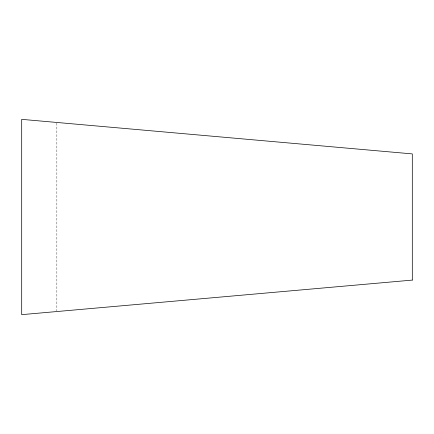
<?xml version="1.0" encoding="UTF-8"?>
<svg xmlns="http://www.w3.org/2000/svg" width="434" height="434" viewBox="0 0 434 434"><rect width="100%" height="100%" fill="white"/><g stroke="black" fill="none" stroke-linecap="round" stroke-linejoin="round"><path stroke-width="0.33" stroke-dasharray="2.17 1.63" d="M56.854 123.137L56.854 310.863"/><path stroke-width="0.65" d="M412.3 280.098L21.7 314.65L21.7 119.35L412.3 153.902L412.3 280.098"/></g></svg>
